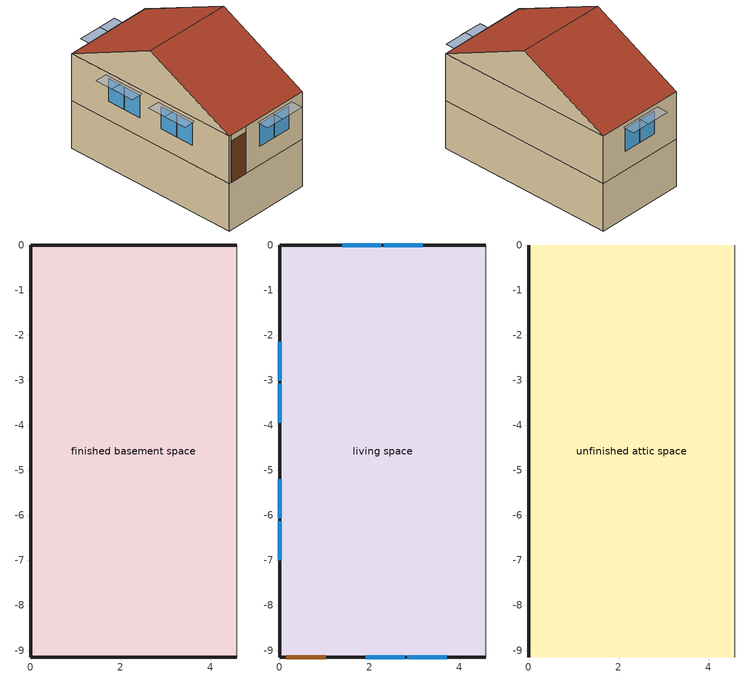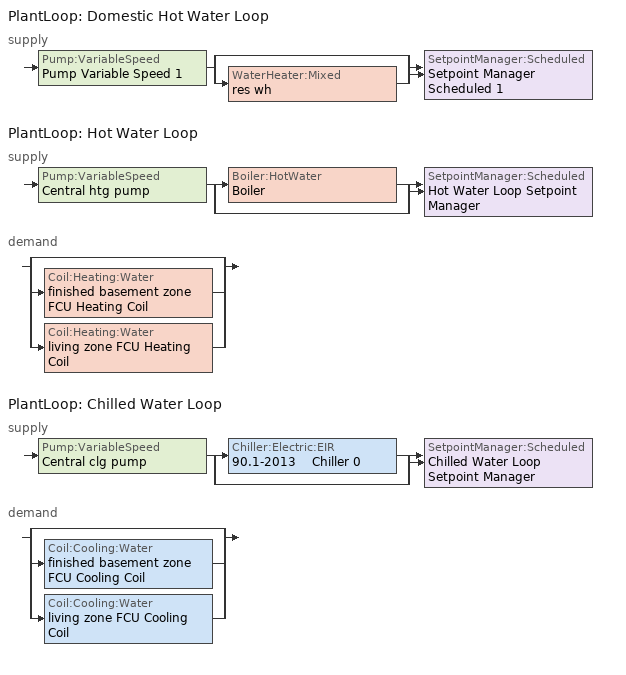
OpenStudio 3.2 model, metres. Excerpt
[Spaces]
finished basement space
 floor foundation (FloorFndGrndFinB): 0,-9.14 0,0 4.57,0 4.57,-9.14 z-2.44
 wall foundation (WallFndGrndFinB): 4.57,0 0,0 0,-9.14 4.57,-9.14 z-2.44:0
 wall adiabatic (WallFndGrndFinB): 4.57,-9.14 4.57,0 z-2.44:0
living space
 floor to finished basement space (FloorFinUninsFin): 0,-9.14 0,0 4.57,0 4.57,-9.14 z0
 wall outside (WallExtInsFin): 4.57,0 0,0 0,-9.14 0.13,-9.14 1.05,-9.14 4.57,-9.14 z0:2.44
 wall adiabatic (WallIntFinUninsFin): 4.57,-9.14 4.57,0 z0:2.44
 window (WindowConstruction): 1.91,-9.14 2.78,-9.14 / 2.84,-9.14 3.71,-9.14 / 3.18,0 2.32,0 / 2.26,0 1.39,0 / 0,-2.15 0,-3.02 / 0,-3.08 0,-3.95 / 0,-5.2 0,-6.07 / 0,-6.13 0,-6.99 z0.98:2.13
 door (Door): 0.15,-9.14 1.02,-9.14 z0:2.13
unfinished attic space
 floor to living space (FloorFinInsUnfinAttic): 0,-9.14 0,0 4.57,0 4.57,-9.14 z2.44
 wall outside (WallExtUninsUnfin): 0,-4.57,4.72 0,0,2.44 0,-9.14,2.44
 wall adiabatic (WallIntUnfinUninsUnfin): 4.57,-4.57,4.72 4.57,-9.14,2.44 4.57,0,2.44
 roof outside (RoofUnfinInsExt): 0,-4.57,4.72 4.57,-4.57,4.72 4.57,0,2.44 0,0,2.44; 4.57,-4.57,4.72 0,-4.57,4.72 0,-9.14,2.44 4.57,-9.14,2.44
shading: 0,-7.15 0,-5.97 -0.61,-5.97 -0.61,-7.15 z2.29; 0,-4.1 0,-2.93 -0.61,-2.93 -0.61,-4.1 z2.29; 0,-6.22 0,-5.05 -0.61,-5.05 -0.61,-6.22 z2.29; 1.24,0 2.41,0 2.41,0.61 1.24,0.61 z2.29; 2.16,0 3.34,0 3.34,0.61 2.16,0.61 z2.29; 3.86,-9.14 2.69,-9.14 2.69,-9.75 3.86,-9.75 z2.29; 2.93,-9.14 1.76,-9.14 1.76,-9.75 2.93,-9.75 z2.29; 0,-3.17 0,-2 -0.61,-2 -0.61,-3.17 z2.29
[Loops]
PlantLoop 'Domestic Hot Water Loop'
 supply: Pump:VariableSpeed 'Pump Variable Speed 1' > split
  | bypass
  | WaterHeater:Mixed 'res wh'
  join > SetpointManager:Scheduled 'Setpoint Manager Scheduled 1'
PlantLoop 'Hot Water Loop'
 supply: Pump:VariableSpeed 'Central htg pump' > split
  | Boiler:HotWater 'Boiler'
  | bypass
  join > SetpointManager:Scheduled 'Hot Water Loop Setpoint Manager'
 demand: split
  | bypass
  | Coil:Heating:Water 'finished basement zone FCU Heating Coil'
  | Coil:Heating:Water 'living zone FCU Heating Coil'
PlantLoop 'Chilled Water Loop'
 supply: Pump:VariableSpeed 'Central clg pump' > split
  | Chiller:Electric:EIR '90.1-2013    Chiller 0'
  | bypass
  join > SetpointManager:Scheduled 'Chilled Water Loop Setpoint Manager'
 demand: split
  | bypass
  | Coil:Cooling:Water 'finished basement zone FCU Cooling Coil'
  | Coil:Cooling:Water 'living zone FCU Cooling Coil'
[Site]
Denver Intl Ap_CO_USA: Latitude {deg}=39.83; Longitude {deg}=-104.65; Time Zone {hr}=-7; Elevation {m}=1650; Terrain=Suburbs
[ClimateZones]
Climate Zone Institution Name 1=Building America; Climate Zone Document Year 1=0; Climate Zone Value 1=Cold
[Site:WaterMainsTemperature]
Calculation Method=Correlation; Annual Average Outdoor Air Temperature {C}=10.8753; Maximum Difference In Monthly Average Outdoor Air Temperatures {deltaC}=23.1524
[Site:GroundTemperature:Deep]
10.8753, 10.8753, 10.8753, 10.8753, 10.8753, 10.8753, 10.8753, 10.8753, 10.8753, 10.8753, 10.8753, 10.8753
[Building]
Building 1: North Axis {deg}=0; Standards Number of Stories=2; Standards Number of Above Ground Stories=1; Standards Building Type=singlefamilyattached; Standards Number of Living Units=4
[Material] Roughness=Rough
Name | Thickness {m} | Conductivity {W/m-K} | Density {kg/m3} | Specific Heat {J/kg-K} | Thermal Absorptance | Solar Absorptance | Visible Absorptance
Drywall 0.5 in. | 0.0127 | 0.160291 | 801 | 837.4 | 0.9 | 0.5 | 0.1
FloorUATrussandIns | 0.0889 | 0.0436674 | 50.7834 | 1165.1 | 0.9 | 0.5 | 0.9
FloorUAAdditionalCeilingIns | 0.12827 | 0.0411113 | 16.02 | 1046.75
Asphalt Shingles, Medium | 0.009525 | 0.162714 | 1121.4 | 1465.45 | 0.91 | 0.85 | 0.85
RoofSheathing | 0.01905 | 0.115458 | 512.64 | 1214.23 | 0.82 | 0.3 | 0.3
RoofUARoofIns | 0.18415 | 8.02397 | 37.0049 | 1207.88 | 0.91 | 0.85 | 0.91
FoundationExtVertIns | 0.051816 | 0.029427 | 32.04 | 1214.23
Concrete 8.0 in. | 0.2032 | 1.803125 | 2242.8 | 837.4 | 0.9
Concrete 4.0 in. | 0.1016 | 1.803125 | 2242.8 | 837.4 | 0.9
FloorFinStudAndAirFloor | 0.1397 | 0.557395 | 67.691 | 1210.98 | 0.9 | 0.5 | 0.9
Wood Floor | 0.015875 | 0.115458 | 544.68 | 1214.23
Floor Covering | 0.0127 | 0.0433444 | 54.468 | 1339.84 | 0.9 | 0.9
Vinyl, Light | 0.009525 | 0.089435 | 177.822 | 1046.75 | 0.9 | 0.3 | 0.3
WallSheathing | 0.0127 | 0.115458 | 512.64 | 1214.23 | 0.82 | 0.3 | 0.3
WallStudAndCavity | 0.0889 | 0.054245 | 162.403 | 1178.92 | 0.9 | 0.3 | 0.9
WallStudAndCavity 1 | 0.0889 | 0.393744 | 83.0341 | 1211.67 | 0.9 | 0.3 | 0.9
WallStudAndCavity 2 | 0.0889 | 0.396154 | 83.0341 | 1211.67 | 0.9 | 0.3 | 0.9
WallStudAndCavity 3 | 0.0889 | 0.403258 | 83.0341 | 1211.67 | 0.9 | 0.3 | 0.9
WallStudAndCavity 4 | 0.0889 | 0.397942 | 83.0341 | 1211.67 | 0.82 | 0.3 | 0.3
res furniture material finished basement space | 0.1524 | 0.115458 | 640.8 | 1214.23 | 0.9 | 0.6 | 0.1
DoorMaterial | 0.04445 | 0.0612267 | 512.64 | 1214.23 | 0.82 | 0.3 | 0.3
[Construction]
FloorFinInsUnfinAttic: Drywall 0.5 in., FloorUATrussandIns, FloorUAAdditionalCeilingIns
RoofUnfinInsExt: Asphalt Shingles, Medium, RoofSheathing, RoofUARoofIns
WallFndGrndFinB: Concrete 8.0 in., Drywall 0.5 in.
FloorFndGrndFinB: Concrete 4.0 in.
FloorFinUninsFin: Drywall 0.5 in., FloorFinStudAndAirFloor, RoofSheathing, Wood Floor, Floor Covering
WallExtInsFin: Vinyl, Light, WallSheathing, WallStudAndCavity, Drywall 0.5 in.
WallExtUninsUnfin: Vinyl, Light, WallSheathing, WallStudAndCavity 1
WallIntFinUninsFin: Vinyl, Light, WallStudAndCavity 2, Drywall 0.5 in.
WallIntUnfinUninsUnfin: Vinyl, Light, WallStudAndCavity 3
WallIntFinUninsFin 1: WallStudAndCavity 4, Drywall 0.5 in.
res furniture construction finished basement space; res furniture construction living space: res furniture material finished basement space
WindowConstruction: WindowMaterial
Door: DoorMaterial
[WindowMaterial:Shade]
CoolingShade: Solar Transmittance=0.999; Solar Reflectance=0.00099; Visible Transmittance=0.999; Visible Reflectance=0.00099; Thermal Hemispherical Emissivity=1e-05; Thermal Transmittance=0.999; Thickness {m}=0.0001; Conductivity {W/m-K}=10000; Shade to Glass Distance {m}=0.001; Top Opening Multiplier=0; Bottom Opening Multiplier=0; Left-Side Opening Multiplier=0; Right-Side Opening Multiplier=0; Airflow Permeability=0
[WindowMaterial:SimpleGlazingSystem]
WindowMaterial: U-Factor {W/m2-K}=2.10086; Solar Heat Gain Coefficient=0.21
[ThermalZone] Use Ideal Air Loads=No
Name | Thermostat
living zone | living zone temperature setpoint
finished basement zone | finished basement zone temperature setpoint
unfinished attic zone
[Sizing:Zone] Zone Cooling Design Supply Air Temperature Input Method=SupplyAirTemperature; Zone Cooling Design Supply Air Temperature Difference {deltaC}=11.11; Zone Heating Design Supply Air Temperature Input Method=SupplyAirTemperature; Zone Heating Design Supply Air Temperature {C}=40; Zone Heating Design Supply Air Temperature Difference {deltaC}=11.11; Zone Cooling Design Supply Air Humidity Ratio {kg-H2O/kg-air}=0.0085; Zone Heating Design Supply Air Humidity Ratio {kg-H2O/kg-air}=0.008; Cooling Design Air Flow Method=DesignDay; Heating Design Air Flow Method=DesignDay; Account for Dedicated Outdoor Air System=No; Dedicated Outdoor Air System Control Strategy=NeutralSupplyAir; Dedicated Outdoor Air Low Setpoint Temperature for Design {C}=autosize; Dedicated Outdoor Air High Setpoint Temperature for Design {C}=autosize
Name | Zone Cooling Design Supply Air Temperature {C}
living zone; finished basement zone | 12.7778
unfinished attic zone | 14
[Zone equipment]
living zone: living zone FCU
finished basement zone: finished basement zone FCU
[Space]
Name | Space Type | Thermal Zone | Building Unit
living space | Space Type 1 | living zone | unit 1
finished basement space | Space Type 2 | finished basement zone | unit 1
unfinished attic space | Space Type 3 | unfinished attic zone
[SpaceType]
Name | Standards Space Type
Space Type 1 | living
Space Type 2 | finished basement
Space Type 3 | unfinished attic
[BuildingUnit]
unit 1: Building Unit Type=Residential
[External:File]
8760.csv: File=8760.csv
[People:Definition] Number of People Calculation Method=People; Number of People {people}=1.695; Fraction Radiant=0.319734; Sensible Heat Fraction=0.573; Carbon Dioxide Generation Rate {m3/s-W}=0; Enable ASHRAE 55 Comfort Warnings=No; Mean Radiant Temperature Calculation Type=ZoneAveraged
res occupants|finished basement space; res occupants|living space
[People] Number of People Schedule=occupants; Activity Level Schedule=res occupants activity schedule; Multiplier=1
Name | People Definition | Space or SpaceType
res occupants|finished basement space | res occupants|finished basement space | finished basement space
res occupants|living space | res occupants|living space | living space
[Foundation:Kiva]
Foundation Kiva 1: Exterior Vertical Insulation Material=FoundationExtVertIns; Exterior Vertical Insulation Depth {m}=2.4384; Wall Height Above Grade {m}=0.2032; Wall Depth Below Slab {m}=0.2032
[Foundation:Kiva:Settings]
Soil Conductivity {W/m-K}=1.731; Soil Density {kg/m3}=1842.3; Soil Specific Heat {J/kg-K}=418.7; Ground Solar Absorptivity=0.9; Ground Thermal Absorptivity=0.9; Ground Surface Roughness {m}=0.03; Far-Field Width {m}=40; Deep-Ground Boundary Condition=ZeroFlux; Deep-Ground Depth {m}=40; Minimum Cell Dimension {m}=0.02; Maximum Cell Growth Coefficient=1.5; Simulation Timestep=Hourly
[SurfaceProperty:ExposedFoundationPerimeter]
Surface 12: Exposed Perimeter Calculation Method=TotalExposedPerimeter; Total Exposed Perimeter {m}=18.288
[InternalMass:Definition] Design Level Calculation Method=SurfaceArea
Name | Construction | Surface Area {m2}
finished basement space Partition; living space Partition | WallIntFinUninsFin 1 | 41.8064
res furniture mass finished basement space | res furniture construction finished basement space | 16.7225
res furniture mass living space | res furniture construction living space | 16.7225
[InternalMass] Multiplier=1
Name | Internal Mass Definition | Space or SpaceType
finished basement space Partition | finished basement space Partition | finished basement space
living space Partition | living space Partition | living space
res furniture mass finished basement space | res furniture mass finished basement space | finished basement space
res furniture mass living space | res furniture mass living space | living space
[ShadingControl]
WindowShadingControl: Shading Type=InteriorShade; Shading Device Material=CoolingShade; Shading Control Type=OnIfScheduleAllows; Schedule=Window shading schedule; Shading Control Is Scheduled=Yes; Multiple Surface Control Type=Sequential; Sub Surface Name 1=Surface 2 - Window 4; Sub Surface Name 2=Surface 2 - Window 2; Sub Surface Name 3=Surface 2 - Window 3; Sub Surface Name 4=Surface 3 - Window 2; Sub Surface Name 5=Surface 3 - Window 1; Sub Surface Name 6=Surface 5 - Window 2; Sub Surface Name 7=Surface 5 - Window 1; Sub Surface Name 8=Surface 2 - Window 1
[PlantLoop] Glycol Concentration=0; Load Distribution Scheme=Optimal
Name | Maximum Loop Flow Rate {m3/s} | Plant Loop Volume {m3} | Fluid Type | Minimum Loop Temperature {C} | Maximum Loop Temperature {C}
Domestic Hot Water Loop | 0.01 | 0.003
Hot Water Loop |  | Autocalculate | Water | 10
Chilled Water Loop |  | Autocalculate |  | 1 | 40
[Sizing:Plant] Sizing Option=NonCoincident; Zone Timesteps in Averaging Window=1; Coincident Sizing Factor Mode=None
Name | Loop Type | Design Loop Exit Temperature {C} | Loop Design Temperature Difference {deltaC}
Domestic Hot Water Loop | Heating | 52.6667 | 5.55556
Hot Water Loop | Heating | 82.2222 | 11.1111
Chilled Water Loop | Cooling | 6.66667 | 5.61111
[Pump:VariableSpeed] Pump Control Type=Intermittent; Skin Loss Radiative Fraction=0.5; Design Power Sizing Method=PowerPerFlowPerPressure; Design Electric Power per Unit Flow Rate {W/(m3/s)}=348701.1; Design Shaft Power per Unit Flow Rate per Unit Head {W-s/m3-Pa}=1.28205; Design Minimum Flow Rate Fraction=0
Name | Rated Flow Rate {m3/s} | Rated Pump Head {Pa} | Rated Power Consumption {W} | Motor Efficiency | Fraction of Motor Inefficiencies to Fluid Stream | Coefficient 1 of the Part Load Performance Curve | Coefficient 2 of the Part Load Performance Curve | Coefficient 3 of the Part Load Performance Curve | Coefficient 4 of the Part Load Performance Curve
Pump Variable Speed 1 | 0.01 | 1 | 0 | 1 | 0 | 0 | 1 | 0 | 0
Central htg pump |  | 179344 |  | 0.9
Central clg pump |  | 179344 |  | 0.9 | 0 | 0 | 1 | 0 | 0
[SetpointManager:Scheduled] Control Variable=Temperature
Name | Schedule
Setpoint Manager Scheduled 1 | dhw temp
Hot Water Loop Setpoint Manager | Hot Water Loop Temp - 180F
Chilled Water Loop Setpoint Manager | Chilled Water Loop Temp - 44F
[WaterHeater:Mixed]
res wh: Tank Volume {m3}=0.143846; Setpoint Temperature Schedule=WH Setpoint Temp; Deadband Temperature Difference {deltaC}=2; Maximum Temperature Limit {C}=99; Heater Control Type=Cycle; Heater Maximum Capacity {W}=11722.8; Heater Minimum Capacity {W}=0; Heater Fuel Type=NaturalGas; Heater Thermal Efficiency=0.773298; Off Cycle Parasitic Fuel Consumption Rate {W}=0; Off Cycle Parasitic Fuel Type=Electricity; Off Cycle Parasitic Heat Fraction to Tank=0; On Cycle Parasitic Fuel Consumption Rate {W}=0; On Cycle Parasitic Fuel Type=Electricity; On Cycle Parasitic Heat Fraction to Tank=0; Ambient Temperature Indicator=ThermalZone; Ambient Temperature Thermal Zone=finished basement zone; Off Cycle Loss Coefficient to Ambient Temperature {W/K}=4.15693; Off Cycle Loss Fraction to Thermal Zone=0.64; On Cycle Loss Coefficient to Ambient Temperature {W/K}=4.15693; On Cycle Loss Fraction to Thermal Zone=1; Use Side Effectiveness=1; Source Side Effectiveness=1; Use Side Design Flow Rate {m3/s}=autosize; Source Side Design Flow Rate {m3/s}=autosize; Indirect Water Heating Recovery Time {hr}=1.5; Source Side Flow Control Mode=IndirectHeatPrimarySetpoint
[WaterHeater:Sizing]
res wh: Design Mode=PeakDraw; Time Storage Can Meet Peak Draw {hr}=0.538503; Time for Tank Recovery {hr}=0; Nominal Tank Volume for Autosizing Plant Connections {m3}=1
[Boiler:HotWater]
Boiler: Fuel Type=NaturalGas; Nominal Thermal Efficiency=0.78; Efficiency Curve Temperature Evaluation Variable=LeavingBoiler; Minimum Part Load Ratio=0; Maximum Part Load Ratio=1.2; Optimum Part Load Ratio=1; Water Outlet Upper Temperature Limit {C}=95; Boiler Flow Mode=LeavingSetpointModulated; Parasitic Electric Load {W}=0; Sizing Factor=1
[Chiller:Electric:EIR]
90.1-2013    Chiller 0: Reference Capacity {W}=Autosize; Reference COP {W/W}=5.5; Reference Leaving Chilled Water Temperature {C}=6.66667; Reference Entering Condenser Fluid Temperature {C}=35; Reference Chilled Water Flow Rate {m3/s}=Autosize; Cooling Capacity Function of Temperature Curve=Curve Biquadratic 1; Electric Input to Cooling Output Ratio Function of Temperature Curve=Curve Biquadratic 2; Electric Input to Cooling Output Ratio Function of Part Load Ratio Curve=Curve Quadratic 1; Minimum Part Load Ratio=0.15; Maximum Part Load Ratio=1; Optimum Part Load Ratio=1; Minimum Unloading Ratio=0.25; Condenser Type=AirCooled; Leaving Chilled Water Lower Temperature Limit {C}=2.22222; Chiller Flow Mode=ConstantFlow; Design Heat Recovery Water Flow Rate {m3/s}=Autosize; Sizing Factor=1; Basin Heater Capacity {W/K}=0; Basin Heater Setpoint Temperature {C}=10; Condenser Heat Recovery Relative Capacity Fraction=1
[Coil:Cooling:Water] Availability Schedule=Always On Discrete; Design Inlet Water Temperature {C}=Autosize; Heat Exchanger Configuration=CrossFlow
finished basement zone FCU Cooling Coil; living zone FCU Cooling Coil
[Controller:WaterCoil] Minimum Actuated Flow {m3/s}=0
Name | Water Coil | Action | Controller Convergence Tolerance {deltaC}
finished basement zone FCU Cooling Coil Controller | finished basement zone FCU Cooling Coil | Reverse
finished basement zone FCU Heating Coil Controller | finished basement zone FCU Heating Coil | Normal | 0.1
living zone FCU Cooling Coil Controller | living zone FCU Cooling Coil | Reverse
living zone FCU Heating Coil Controller | living zone FCU Heating Coil | Normal | 0.1
[Coil:Heating:Water] Availability Schedule=Always On Discrete; Rated Inlet Water Temperature {C}=82.2222; Rated Inlet Air Temperature {C}=16.6; Rated Outlet Water Temperature {C}=71.1111; Rated Outlet Air Temperature {C}=40
finished basement zone FCU Heating Coil; living zone FCU Heating Coil
[Fan:OnOff] Availability Schedule=Always On Discrete; Fan Total Efficiency=0.16; Pressure Rise {Pa}=270.899; Maximum Flow Rate {m3/s}=autosize; Motor Efficiency=0.29; Motor In Airstream Fraction=1
Name | Fan Power Ratio Function of Speed Ratio Curve | Fan Efficiency Ratio Function of Speed Ratio Curve
finished basement zone Fan Coil fan | Fan On Off Power Curve | Fan On Off Efficiency Curve
living zone Fan Coil fan | Fan On Off Power Curve 1 | Fan On Off Efficiency Curve 1
[ZoneHVAC:FourPipeFanCoil] Availability Schedule=Always On Discrete; Capacity Control Method=CyclingFan; Maximum Supply Air Flow Rate {m3/s}=autosize; Maximum Outdoor Air Flow Rate {m3/s}=0; Maximum Cold Water Flow Rate {m3/s}=autosize; Maximum Hot Water Flow Rate {m3/s}=autosize; Minimum Supply Air Temperature in Cooling Mode {C}=autosize; Maximum Supply Air Temperature in Heating Mode {C}=autosize
Name | Supply Air Fan | Cooling Coil | Heating Coil
finished basement zone FCU | finished basement zone Fan Coil fan | finished basement zone FCU Cooling Coil | finished basement zone FCU Heating Coil
living zone FCU | living zone Fan Coil fan | living zone FCU Cooling Coil | living zone FCU Heating Coil
[EnergyManagementSystem:Program]
Central_pumps_htg_program: Set central_pumps_h = Central_htg_pump_s
Central_pumps_clg_program: Set central_pumps_c = Central_clg_pump_s
res_nv_1_program: Set Tdiff = res_af_1_tin_s-res_af_1_tt_s; Set dT = (@Abs Tdiff); Set pt = (@RhFnTdbWPb res_af_1_tt_s res_nv_wt_s res_nv_pb_s); Set NVA = 3178.621782737261; Set Cs = 8.963020389461627e-05; Set Cw = 0.00019952631717120038; Set MNV = 0.56633693184; Set MHR = 0.0115; Set MRH = 0.7; Set temp1 = (res_nv_1_nva_s*NVA); Set SGNV = temp1*((((Cs*dT)+(Cw*(res_af_vw_s^2)))^0.5)/1000); If (res_nv_wt_s<MHR) && (pt<MRH) && (res_af_1_tin_s>res_nv_1_sp_s); Set temp2 = (res_af_1_tin_s-res_nv_1_sp_s); Set NVadj1 = temp2/(res_af_1_tin_s-res_af_1_tt_s); Set NVadj2 = (@Min NVadj1 1); Set NVadj3 = (@Max NVadj2 0); Set NVadj = SGNV*NVadj3; Set res_nv_1_flow_act = (@Min NVadj MNV); Else; Set res_nv_1_flow_act = 0; EndIf
res_infil_1_program: Set p_m = 0.14; Set p_s = 0.22; Set s_m = 270; Set s_s = 370; Set z_m = 9.99744; Set z_s = 2.4384; Set f_t = (((s_m/z_m)^p_m)*((z_s/s_s)^p_s)); Set Tdiff = res_af_1_tin_s-res_af_1_tt_s; Set dT = @Abs Tdiff; Set c = 0.0209; Set Cs = 0.0629; Set Cw = 0.1284; Set n = 0.67; Set sft = (f_t*1.02); Set temp1 = ((c*Cw)*((sft*res_af_vw_s)^(2*n)))^2; Set Qn = (((c*Cs*(dT^n))^2)+temp1)^0.5; Set Tdiff = res_af_1_tin_s-res_af_1_tt_s; Set dT = @Abs Tdiff; Set QWHV = res_infil_1_wh_sch_s*0.0184; Set Qrange = res_infil_1_range_sch_s*0.0472; Set Qdryer = 0.0; Set Qbath = res_infil_1_bath_sch_s*0.0472; Set QhpwhOut = 0; Set QhpwhIn = 0; Set QductsOut = 0; Set QductsIn = 0; Set Qout = QWHV+Qrange+Qbath+Qdryer+QhpwhOut+QductsOut; Set Qin = QhpwhIn+QductsIn; Set Qu = (@Abs (Qout-Qin)); Set Qb = (@Min Qout Qin); Set faneff_wh = 0.9438948864000002; Set res_infil_1_house_fan_act = (QWHV*300)/faneff_wh*1; Set faneff_sp = 0.4719474432000001; Set res_infil_1_range_fan_act = (Qrange*300)/faneff_sp; Set res_infil_1_bath_fan_act = (Qbath*300)/faneff_sp; Set Q_acctd_for_elsewhere = QhpwhOut+QhpwhIn+QductsOut+QductsIn; Set res_infil_1_flow_act = (((Qu^2)+(Qn^2))^0.5)-Q_acctd_for_elsewhere; Set res_infil_1_flow_act = (@Max res_infil_1_flow_act 0)
[EnergyManagementSystem:Sensor]
Name | Output Variable or Output Meter Index Key | Output Variable or Output Meter
Central_htg_pump_s | Central htg pump | Pump Electricity Energy
Central_clg_pump_s | Central clg pump | Pump Electricity Energy
res_nv_pb_s |  | Site Outdoor Air Barometric Pressure
res_af_vw_s |  | Site Wind Speed
res_nv_wt_s |  | Site Outdoor Air Humidity Ratio
res_af_1_tin_s | living zone | Zone Mean Air Temperature
res_af_1_tt_s | living zone | Zone Outdoor Air Drybulb Temperature
res_nv_1_nva_s | res nv_1 avail schedule | Schedule Value
res_nv_1_sp_s | res nv_1 temp schedule | Schedule Value
res_infil_1_range_sch_s | res mv_1 range exhaust schedule | Schedule Value
res_infil_1_bath_sch_s | res mv_1 bath exhaust schedule | Schedule Value
res_infil_1_wh_sch_s | Always On Discrete | Schedule Value
[EnergyManagementSystem:OutputVariable] Type of Data in Variable=Summed; Update Frequency=SystemTimestep; Units=J
Name | EMS Variable | EMS Program or Subroutine
Central htg pump:Pumps:Electricity | central_pumps_h | Central_pumps_htg_program
Central clg pump:Pumps:Electricity | central_pumps_c | Central_pumps_clg_program
[EnergyManagementSystem:ProgramCallingManager]
Central pump htg program calling manager: EndOfSystemTimestepBeforeHVACReporting; Central_pumps_htg_program
Central pump clg program calling manager: EndOfSystemTimestepBeforeHVACReporting; Central_pumps_clg_program
res af_1 program calling manager: BeginTimestepBeforePredictor; res_infil_1_program; res_nv_1_program
[ThermostatSetpoint:DualSetpoint] Heating Setpoint Temperature Schedule=res heating setpoint; Cooling Setpoint Temperature Schedule=res cooling setpoint
finished basement zone temperature setpoint; living zone temperature setpoint
[SpaceInfiltration:EffectiveLeakageArea]
res infil|unfinished attic space: Space or SpaceType=unfinished attic space; Schedule=Always On Discrete; Effective Air Leakage Area {cm2}=1392.15; Stack Coefficient=0.000158866; Wind Coefficient=7.66677e-05
[SpaceInfiltration:DesignFlowRate] Space or SpaceType=living space; Schedule=Always On Discrete; Design Flow Rate Calculation Method=Flow/Space; Design Flow Rate {m3/s}=0
res nv_1 flow; res infil_1 flow
[EnergyManagementSystem:Actuator]
Name | Actuated Component | Actuated Component Type | Actuated Component Control Type
res_nv_1_flow_act | res nv_1 flow | Zone Infiltration | Air Exchange Flow Rate
res_infil_1_house_fan_act | res infil_1 house fan | ElectricEquipment | Electricity Rate
res_infil_1_range_fan_act | res infil_1 range fan | ElectricEquipment | Electricity Rate
res_infil_1_bath_fan_act | res infil_1 bath fan | ElectricEquipment | Electricity Rate
res_infil_1_flow_act | res infil_1 flow | Zone Infiltration | Air Exchange Flow Rate
[ElectricEquipment:Definition] Design Level Calculation Method=EquipmentLevel; Design Level {W}=0; Fraction Latent=0; Fraction Radiant=0; Fraction Lost=1
res infil_1 house fan; res infil_1 range fan; res infil_1 bath fan
[ElectricEquipment] Space or SpaceType=living space; Schedule=Always On Discrete
Name | Electric Equipment Definition
res infil_1 house fan | res infil_1 house fan
res infil_1 range fan | res infil_1 range fan
res infil_1 bath fan | res infil_1 bath fan
[Schedule:File]
occupants: External File=8760.csv; Column Number=1; Rows to Skip at Top=1; Number of Hours of Data=8760; Minutes per Item=60
[Schedule:Constant]
Name | Value
res occupants activity schedule | 112.539
dhw temp; WH Setpoint Temp | 52.6667
Always On Discrete | 1
[Schedule:Ruleset]
Name | Default Day Schedule | Summer Design Day Schedule | Winter Design Day Schedule
Window shading schedule | Schedule Day 3
Hot Water Loop Temp - 180F | Hot Water Loop Temp - 180F Default
Chilled Water Loop Temp - 44F | Chilled Water Loop Temp - 44F Default
res heating setpoint | Schedule Day 6 | res heating setpoint summer design | res heating setpoint winter design
res cooling setpoint | Schedule Day 7 | res cooling setpoint summer design | res cooling setpoint winter design
res nv_1 temp schedule | Schedule Day 2
res nv_1 avail schedule | Schedule Day 5
res mv_1 range exhaust schedule | Schedule Day 10 | res mv_1 range exhaust schedule summer design | res mv_1 range exhaust schedule winter design
res mv_1 bath exhaust schedule | Schedule Day 11 | res mv_1 bath exhaust schedule summer design | res mv_1 bath exhaust schedule winter design
[Schedule:Day]
Schedule Day 3; Window shading schedule allday1; Window shading schedule allday2; Window shading schedule allday3; Window shading schedule allday4; Window shading schedule allday11; Window shading schedule allday12; Schedule Day 6; Schedule Day 7; Schedule Day 2; Schedule Day 5; Schedule Day 10; res mv_1 range exhaust schedule winter design; Schedule Day 11; res mv_1 bath exhaust schedule winter design: 24, 0, 0
Window shading schedule allday5; Window shading schedule allday6; Window shading schedule allday7; Window shading schedule allday8; Window shading schedule allday9; Window shading schedule allday10; res mv_1 range exhaust schedule summer design; res mv_1 bath exhaust schedule summer design: 24, 0, 1
Hot Water Loop Temp - 180F Default: 24, 0, 82.2222
Chilled Water Loop Temp - 44F Default: 24, 0, 6.66667
res heating setpoint allday1; res heating setpoint allday2; res heating setpoint allday3; res heating setpoint allday4; res heating setpoint allday5; res heating setpoint allday6; res heating setpoint allday7; res heating setpoint allday8; res heating setpoint allday9; res heating setpoint allday10; res heating setpoint allday11; res heating setpoint allday12: 24, 0, 21.6667
res heating setpoint winter design; res cooling setpoint winter design: 24, 0, 21.1111
res heating setpoint summer design; res cooling setpoint summer design; res nv_1 temp schedule allday1; res nv_1 temp schedule allday2; res nv_1 temp schedule allday3; res nv_1 temp schedule allday4; res nv_1 temp schedule allday11; res nv_1 temp schedule allday12: 24, 0, 23.8889
res cooling setpoint allday1; res cooling setpoint allday2; res cooling setpoint allday3; res cooling setpoint allday4; res cooling setpoint allday5; res cooling setpoint allday6; res cooling setpoint allday7; res cooling setpoint allday8; res cooling setpoint allday9; res cooling setpoint allday10; res cooling setpoint allday11; res cooling setpoint allday12: 24, 0, 24.4444
res nv_1 temp schedule allday5; res nv_1 temp schedule allday6; res nv_1 temp schedule allday7; res nv_1 temp schedule allday8; res nv_1 temp schedule allday9; res nv_1 temp schedule allday10: 24, 0, 22.2222
res nv_1 availability schedule allday1 on; res nv_1 availability schedule allday1 on 1; res nv_1 availability schedule allday1 on 2; res nv_1 availability schedule allday1 on 3; res nv_1 availability schedule allday1 on 4; res nv_1 availability schedule allday1 on 5; res nv_1 availability schedule allday1 on 6; res nv_1 availability schedule allday1 on 7; res nv_1 availability schedule allday1 on 8; res nv_1 availability schedule allday1 on 9; res nv_1 availability schedule allday1 on 10; res nv_1 availability schedule allday1 on 11: 1, 0, 1, 2, 0, 1, 3, 0, 1, 4, 0, 1, 5, 0, 1, 6, 0, 1, 7, 0, 1, 8, 0, 1, 9, 0, 1, 10, 0, 1, 11, 0, 1, 12, 0, 1, 13, 0, 1, 14, 0, 1, 15, 0, 1, 16, 0, 1, 17, 0, 1, 18, 0, 1, 19, 0, 1, 20, 0, 1, 21, 0, 1, 22, 0, 1, 23, 0, 1, 24, 0, 1
res mv_1 range exhaust schedule allday1; res mv_1 range exhaust schedule allday2; res mv_1 range exhaust schedule allday3; res mv_1 range exhaust schedule allday4; res mv_1 range exhaust schedule allday5; res mv_1 range exhaust schedule allday6; res mv_1 range exhaust schedule allday7; res mv_1 range exhaust schedule allday8; res mv_1 range exhaust schedule allday9; res mv_1 range exhaust schedule allday10; res mv_1 range exhaust schedule allday11; res mv_1 range exhaust schedule allday12: 15, 0, 0, 16, 0, 1, 24, 0, 0
res mv_1 bath exhaust schedule allday1; res mv_1 bath exhaust schedule allday2; res mv_1 bath exhaust schedule allday3; res mv_1 bath exhaust schedule allday4; res mv_1 bath exhaust schedule allday5; res mv_1 bath exhaust schedule allday6; res mv_1 bath exhaust schedule allday7; res mv_1 bath exhaust schedule allday8; res mv_1 bath exhaust schedule allday9; res mv_1 bath exhaust schedule allday10; res mv_1 bath exhaust schedule allday11; res mv_1 bath exhaust schedule allday12: 4, 0, 0, 5, 0, 1, 24, 0, 0
[Schedule:Rule] Apply Monday=Yes; Apply Wednesday=Yes; Apply Friday=Yes; Date Specification Type=DateRange; Start Day=1
Name | Schedule Ruleset | Rule Order | Day Schedule | Apply Sunday | Apply Tuesday | Apply Thursday | Apply Saturday | Start Month | End Month | End Day
Window shading schedule allday rule1 | Window shading schedule | 11 | Window shading schedule allday1 | Yes | Yes | Yes | Yes | 1 | 1 | 31
Window shading schedule allday rule2 | Window shading schedule | 10 | Window shading schedule allday2 | Yes | Yes | Yes | Yes | 2 | 2 | 28
Window shading schedule allday rule3 | Window shading schedule | 9 | Window shading schedule allday3 | Yes | Yes | Yes | Yes | 3 | 3 | 31
Window shading schedule allday rule4 | Window shading schedule | 8 | Window shading schedule allday4 | Yes | Yes | Yes | Yes | 4 | 4 | 30
Window shading schedule allday rule5 | Window shading schedule | 7 | Window shading schedule allday5 | Yes | Yes | Yes | Yes | 5 | 5 | 31
Window shading schedule allday rule6 | Window shading schedule | 6 | Window shading schedule allday6 | Yes | Yes | Yes | Yes | 6 | 6 | 30
Window shading schedule allday rule7 | Window shading schedule | 5 | Window shading schedule allday7 | Yes | Yes | Yes | Yes | 7 | 7 | 31
Window shading schedule allday rule8 | Window shading schedule | 4 | Window shading schedule allday8 | Yes | Yes | Yes | Yes | 8 | 8 | 31
Window shading schedule allday rule9 | Window shading schedule | 3 | Window shading schedule allday9 | Yes | Yes | Yes | Yes | 9 | 9 | 30
Window shading schedule allday rule10 | Window shading schedule | 2 | Window shading schedule allday10 | Yes | Yes | Yes | Yes | 10 | 10 | 31
Window shading schedule allday rule11 | Window shading schedule | 1 | Window shading schedule allday11 | Yes | Yes | Yes | Yes | 11 | 11 | 30
Window shading schedule allday rule12 | Window shading schedule | 0 | Window shading schedule allday12 | Yes | Yes | Yes | Yes | 12 | 12 | 31
res heating setpoint allday rule1 | res heating setpoint | 11 | res heating setpoint allday1 | Yes | Yes | Yes | Yes | 1 | 1 | 31
res heating setpoint allday rule2 | res heating setpoint | 10 | res heating setpoint allday2 | Yes | Yes | Yes | Yes | 2 | 2 | 28
res heating setpoint allday rule3 | res heating setpoint | 9 | res heating setpoint allday3 | Yes | Yes | Yes | Yes | 3 | 3 | 31
res heating setpoint allday rule4 | res heating setpoint | 8 | res heating setpoint allday4 | Yes | Yes | Yes | Yes | 4 | 4 | 30
res heating setpoint allday rule5 | res heating setpoint | 7 | res heating setpoint allday5 | Yes | Yes | Yes | Yes | 5 | 5 | 31
res heating setpoint allday rule6 | res heating setpoint | 6 | res heating setpoint allday6 | Yes | Yes | Yes | Yes | 6 | 6 | 30
res heating setpoint allday rule7 | res heating setpoint | 5 | res heating setpoint allday7 | Yes | Yes | Yes | Yes | 7 | 7 | 31
res heating setpoint allday rule8 | res heating setpoint | 4 | res heating setpoint allday8 | Yes | Yes | Yes | Yes | 8 | 8 | 31
res heating setpoint allday rule9 | res heating setpoint | 3 | res heating setpoint allday9 | Yes | Yes | Yes | Yes | 9 | 9 | 30
res heating setpoint allday rule10 | res heating setpoint | 2 | res heating setpoint allday10 | Yes | Yes | Yes | Yes | 10 | 10 | 31
res heating setpoint allday rule11 | res heating setpoint | 1 | res heating setpoint allday11 | Yes | Yes | Yes | Yes | 11 | 11 | 30
res heating setpoint allday rule12 | res heating setpoint | 0 | res heating setpoint allday12 | Yes | Yes | Yes | Yes | 12 | 12 | 31
res cooling setpoint allday rule1 | res cooling setpoint | 11 | res cooling setpoint allday1 | Yes | Yes | Yes | Yes | 1 | 1 | 31
res cooling setpoint allday rule2 | res cooling setpoint | 10 | res cooling setpoint allday2 | Yes | Yes | Yes | Yes | 2 | 2 | 28
res cooling setpoint allday rule3 | res cooling setpoint | 9 | res cooling setpoint allday3 | Yes | Yes | Yes | Yes | 3 | 3 | 31
res cooling setpoint allday rule4 | res cooling setpoint | 8 | res cooling setpoint allday4 | Yes | Yes | Yes | Yes | 4 | 4 | 30
res cooling setpoint allday rule5 | res cooling setpoint | 7 | res cooling setpoint allday5 | Yes | Yes | Yes | Yes | 5 | 5 | 31
res cooling setpoint allday rule6 | res cooling setpoint | 6 | res cooling setpoint allday6 | Yes | Yes | Yes | Yes | 6 | 6 | 30
res cooling setpoint allday rule7 | res cooling setpoint | 5 | res cooling setpoint allday7 | Yes | Yes | Yes | Yes | 7 | 7 | 31
res cooling setpoint allday rule8 | res cooling setpoint | 4 | res cooling setpoint allday8 | Yes | Yes | Yes | Yes | 8 | 8 | 31
res cooling setpoint allday rule9 | res cooling setpoint | 3 | res cooling setpoint allday9 | Yes | Yes | Yes | Yes | 9 | 9 | 30
res cooling setpoint allday rule10 | res cooling setpoint | 2 | res cooling setpoint allday10 | Yes | Yes | Yes | Yes | 10 | 10 | 31
res cooling setpoint allday rule11 | res cooling setpoint | 1 | res cooling setpoint allday11 | Yes | Yes | Yes | Yes | 11 | 11 | 30
res cooling setpoint allday rule12 | res cooling setpoint | 0 | res cooling setpoint allday12 | Yes | Yes | Yes | Yes | 12 | 12 | 31
res nv_1 temp schedule allday rule1 | res nv_1 temp schedule | 11 | res nv_1 temp schedule allday1 | Yes | Yes | Yes | Yes | 1 | 1 | 31
res nv_1 temp schedule allday rule2 | res nv_1 temp schedule | 10 | res nv_1 temp schedule allday2 | Yes | Yes | Yes | Yes | 2 | 2 | 28
res nv_1 temp schedule allday rule3 | res nv_1 temp schedule | 9 | res nv_1 temp schedule allday3 | Yes | Yes | Yes | Yes | 3 | 3 | 31
res nv_1 temp schedule allday rule4 | res nv_1 temp schedule | 8 | res nv_1 temp schedule allday4 | Yes | Yes | Yes | Yes | 4 | 4 | 30
res nv_1 temp schedule allday rule5 | res nv_1 temp schedule | 7 | res nv_1 temp schedule allday5 | Yes | Yes | Yes | Yes | 5 | 5 | 31
res nv_1 temp schedule allday rule6 | res nv_1 temp schedule | 6 | res nv_1 temp schedule allday6 | Yes | Yes | Yes | Yes | 6 | 6 | 30
res nv_1 temp schedule allday rule7 | res nv_1 temp schedule | 5 | res nv_1 temp schedule allday7 | Yes | Yes | Yes | Yes | 7 | 7 | 31
res nv_1 temp schedule allday rule8 | res nv_1 temp schedule | 4 | res nv_1 temp schedule allday8 | Yes | Yes | Yes | Yes | 8 | 8 | 31
res nv_1 temp schedule allday rule9 | res nv_1 temp schedule | 3 | res nv_1 temp schedule allday9 | Yes | Yes | Yes | Yes | 9 | 9 | 30
res nv_1 temp schedule allday rule10 | res nv_1 temp schedule | 2 | res nv_1 temp schedule allday10 | Yes | Yes | Yes | Yes | 10 | 10 | 31
res nv_1 temp schedule allday rule11 | res nv_1 temp schedule | 1 | res nv_1 temp schedule allday11 | Yes | Yes | Yes | Yes | 11 | 11 | 30
res nv_1 temp schedule allday rule12 | res nv_1 temp schedule | 0 | res nv_1 temp schedule allday12 | Yes | Yes | Yes | Yes | 12 | 12 | 31
res nv_1 availability schedule allday ruleset1 on | res nv_1 avail schedule | 11 | res nv_1 availability schedule allday1 on |  |  |  |  | 1 | 1 | 31
res nv_1 availability schedule allday ruleset2 on | res nv_1 avail schedule | 10 | res nv_1 availability schedule allday1 on 1 |  |  |  |  | 2 | 2 | 28
res nv_1 availability schedule allday ruleset3 on | res nv_1 avail schedule | 9 | res nv_1 availability schedule allday1 on 2 |  |  |  |  | 3 | 3 | 31
res nv_1 availability schedule allday ruleset4 on | res nv_1 avail schedule | 8 | res nv_1 availability schedule allday1 on 3 |  |  |  |  | 4 | 4 | 30
res nv_1 availability schedule allday ruleset5 on | res nv_1 avail schedule | 7 | res nv_1 availability schedule allday1 on 4 |  |  |  |  | 5 | 5 | 31
res nv_1 availability schedule allday ruleset6 on | res nv_1 avail schedule | 6 | res nv_1 availability schedule allday1 on 5 |  |  |  |  | 6 | 6 | 30
res nv_1 availability schedule allday ruleset7 on | res nv_1 avail schedule | 5 | res nv_1 availability schedule allday1 on 6 |  |  |  |  | 7 | 7 | 31
res nv_1 availability schedule allday ruleset8 on | res nv_1 avail schedule | 4 | res nv_1 availability schedule allday1 on 7 |  |  |  |  | 8 | 8 | 31
res nv_1 availability schedule allday ruleset9 on | res nv_1 avail schedule | 3 | res nv_1 availability schedule allday1 on 8 |  |  |  |  | 9 | 9 | 30
res nv_1 availability schedule allday ruleset10 on | res nv_1 avail schedule | 2 | res nv_1 availability schedule allday1 on 9 |  |  |  |  | 10 | 10 | 31
res nv_1 availability schedule allday ruleset11 on | res nv_1 avail schedule | 1 | res nv_1 availability schedule allday1 on 10 |  |  |  |  | 11 | 11 | 30
res nv_1 availability schedule allday ruleset12 on | res nv_1 avail schedule | 0 | res nv_1 availability schedule allday1 on 11 |  |  |  |  | 12 | 12 | 31
res mv_1 range exhaust schedule allday rule1 | res mv_1 range exhaust schedule | 11 | res mv_1 range exhaust schedule allday1 | Yes | Yes | Yes | Yes | 1 | 1 | 31
res mv_1 range exhaust schedule allday rule2 | res mv_1 range exhaust schedule | 10 | res mv_1 range exhaust schedule allday2 | Yes | Yes | Yes | Yes | 2 | 2 | 28
res mv_1 range exhaust schedule allday rule3 | res mv_1 range exhaust schedule | 9 | res mv_1 range exhaust schedule allday3 | Yes | Yes | Yes | Yes | 3 | 3 | 31
res mv_1 range exhaust schedule allday rule4 | res mv_1 range exhaust schedule | 8 | res mv_1 range exhaust schedule allday4 | Yes | Yes | Yes | Yes | 4 | 4 | 30
res mv_1 range exhaust schedule allday rule5 | res mv_1 range exhaust schedule | 7 | res mv_1 range exhaust schedule allday5 | Yes | Yes | Yes | Yes | 5 | 5 | 31
res mv_1 range exhaust schedule allday rule6 | res mv_1 range exhaust schedule | 6 | res mv_1 range exhaust schedule allday6 | Yes | Yes | Yes | Yes | 6 | 6 | 30
res mv_1 range exhaust schedule allday rule7 | res mv_1 range exhaust schedule | 5 | res mv_1 range exhaust schedule allday7 | Yes | Yes | Yes | Yes | 7 | 7 | 31
res mv_1 range exhaust schedule allday rule8 | res mv_1 range exhaust schedule | 4 | res mv_1 range exhaust schedule allday8 | Yes | Yes | Yes | Yes | 8 | 8 | 31
res mv_1 range exhaust schedule allday rule9 | res mv_1 range exhaust schedule | 3 | res mv_1 range exhaust schedule allday9 | Yes | Yes | Yes | Yes | 9 | 9 | 30
res mv_1 range exhaust schedule allday rule10 | res mv_1 range exhaust schedule | 2 | res mv_1 range exhaust schedule allday10 | Yes | Yes | Yes | Yes | 10 | 10 | 31
res mv_1 range exhaust schedule allday rule11 | res mv_1 range exhaust schedule | 1 | res mv_1 range exhaust schedule allday11 | Yes | Yes | Yes | Yes | 11 | 11 | 30
res mv_1 range exhaust schedule allday rule12 | res mv_1 range exhaust schedule | 0 | res mv_1 range exhaust schedule allday12 | Yes | Yes | Yes | Yes | 12 | 12 | 31
res mv_1 bath exhaust schedule allday rule1 | res mv_1 bath exhaust schedule | 11 | res mv_1 bath exhaust schedule allday1 | Yes | Yes | Yes | Yes | 1 | 1 | 31
res mv_1 bath exhaust schedule allday rule2 | res mv_1 bath exhaust schedule | 10 | res mv_1 bath exhaust schedule allday2 | Yes | Yes | Yes | Yes | 2 | 2 | 28
res mv_1 bath exhaust schedule allday rule3 | res mv_1 bath exhaust schedule | 9 | res mv_1 bath exhaust schedule allday3 | Yes | Yes | Yes | Yes | 3 | 3 | 31
res mv_1 bath exhaust schedule allday rule4 | res mv_1 bath exhaust schedule | 8 | res mv_1 bath exhaust schedule allday4 | Yes | Yes | Yes | Yes | 4 | 4 | 30
res mv_1 bath exhaust schedule allday rule5 | res mv_1 bath exhaust schedule | 7 | res mv_1 bath exhaust schedule allday5 | Yes | Yes | Yes | Yes | 5 | 5 | 31
res mv_1 bath exhaust schedule allday rule6 | res mv_1 bath exhaust schedule | 6 | res mv_1 bath exhaust schedule allday6 | Yes | Yes | Yes | Yes | 6 | 6 | 30
res mv_1 bath exhaust schedule allday rule7 | res mv_1 bath exhaust schedule | 5 | res mv_1 bath exhaust schedule allday7 | Yes | Yes | Yes | Yes | 7 | 7 | 31
res mv_1 bath exhaust schedule allday rule8 | res mv_1 bath exhaust schedule | 4 | res mv_1 bath exhaust schedule allday8 | Yes | Yes | Yes | Yes | 8 | 8 | 31
res mv_1 bath exhaust schedule allday rule9 | res mv_1 bath exhaust schedule | 3 | res mv_1 bath exhaust schedule allday9 | Yes | Yes | Yes | Yes | 9 | 9 | 30
res mv_1 bath exhaust schedule allday rule10 | res mv_1 bath exhaust schedule | 2 | res mv_1 bath exhaust schedule allday10 | Yes | Yes | Yes | Yes | 10 | 10 | 31
res mv_1 bath exhaust schedule allday rule11 | res mv_1 bath exhaust schedule | 1 | res mv_1 bath exhaust schedule allday11 | Yes | Yes | Yes | Yes | 11 | 11 | 30
res mv_1 bath exhaust schedule allday rule12 | res mv_1 bath exhaust schedule | 0 | res mv_1 bath exhaust schedule allday12 | Yes | Yes | Yes | Yes | 12 | 12 | 31
[Curve:Biquadratic] Minimum Value of x=5; Maximum Value of x=10; Minimum Value of y=24; Maximum Value of y=35
Name | Coefficient1 Constant | Coefficient2 x | Coefficient3 x**2 | Coefficient4 y | Coefficient5 y**2 | Coefficient6 x*y
Curve Biquadratic 1 | 1.02152 | 0.0370359 | 0.000233248 | -0.00389405 | -6.52536e-05 | -0.000268045
Curve Biquadratic 2 | 0.701769 | -0.00452016 | 0.00053311 | -0.00549821 | 0.000544579 | -0.000729032
[Curve:Quadratic]
Curve Quadratic 1: Coefficient1 Constant=0.0636912; Coefficient2 x=0.584888; Coefficient3 x**2=0.352803; Minimum Value of x=0; Maximum Value of x=1
[Curve:Exponent] Coefficient1 Constant=1; Coefficient2 Constant=0; Coefficient3 Constant=0; Minimum Value of x=0; Maximum Value of x=1
Fan On Off Power Curve; Fan On Off Power Curve 1
[Curve:Cubic] Coefficient1 Constant=1; Coefficient2 x=0; Coefficient3 x**2=0; Coefficient4 x**3=0; Minimum Value of x=0; Maximum Value of x=1
Fan On Off Efficiency Curve; Fan On Off Efficiency Curve 1
